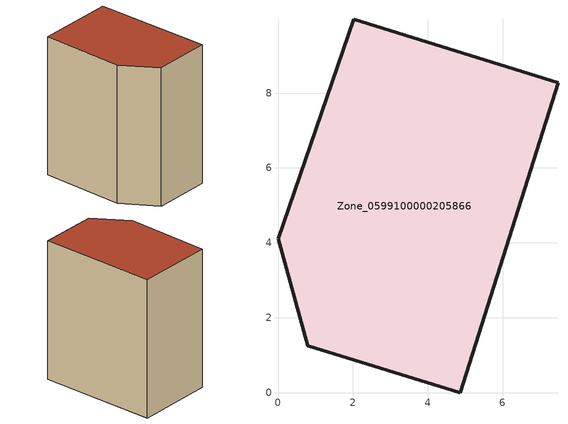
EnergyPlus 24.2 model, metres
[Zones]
Zone_0599100000205866
 floor ground (C_G): 7.48,8.28 4.87,0 0.8,1.26 0,4.11 2.02,9.97 z0
 wall outside (C_F): 4.87,0 7.48,8.28 2.02,9.97 0,4.11 0.8,1.26 4.87,0 z0:10.37
 roof outside (C_R): 7.48,8.28 2.02,9.97 0,4.11 0.8,1.26 4.87,0 z10.37
[BUILDING]
Pand.0599100000205866: North Axis=0; Terrain=City; Loads Convergence Tolerance Value=0.04; Temperature Convergence Tolerance Value=0.4; Solar Distribution=FullExterior; Maximum Number of Warmup Days=25; Minimum Number of Warmup Days=1
[Site:Location]
Rotterdam.The.Hague.AP_ZH_NLD Design_Conditions: Latitude=51.96; Longitude=4.45; Time Zone=1; Elevation=-4.5
[SITE:GROUNDTEMPERATURE:BUILDINGSURFACE]
18, 18, 18, 18, 18, 18, 18, 18, 18, 18, 18, 18
[MATERIAL] Thermal Absorptance=0.9; Solar Absorptance=0.7; Visible Absorptance=0.7
Name | Roughness | Thickness | Conductivity | Density | Specific Heat
G.TI.1946 | MediumSmooth | 0.15 | 1 | 540 | 1210
F.TI.1946 | Rough | 0.3 | 0.857143 | 1920 | 840
R.TI.1946 | MediumRough | 0.2 | 0.1 | 1500 | 1000
[CONSTRUCTION]
C_G: G.TI.1946
C_F: F.TI.1946
C_R: R.TI.1946
[ZONE]
Zone_0599100000205866: Type=1; Multiplier=1; Ceiling Height=Autocalculate; Volume=Autocalculate; Floor Area=autocalculate; Part of Total Floor Area=Yes
[ZONEINFILTRATION:DESIGNFLOWRATE]
Infil_Zone_0599100000205866: Zone or ZoneList or Space or SpaceList=Zone_0599100000205866; Schedule=AlwaysOn; Design Flow Rate Calculation Method=Flow/Area; Flow Rate per Floor Area=0.003; Constant Term Coefficient=1; Temperature Term Coefficient=0; Velocity Term Coefficient=0; Velocity Squared Term Coefficient=0
[HVACTEMPLATE:ZONE:IDEALLOADSAIRSYSTEM]
Zone_0599100000205866: Maximum Heating Supply Air Temperature=50; Minimum Cooling Supply Air Temperature=13; Maximum Heating Supply Air Humidity Ratio=0.0156; Minimum Cooling Supply Air Humidity Ratio=0.0077; Heating Limit=NoLimit; Cooling Limit=NoLimit; Dehumidification Control Type=ConstantSensibleHeatRatio; Cooling Sensible Heat Ratio=0.7; Dehumidification Setpoint=60; Humidification Control Type=None; Humidification Setpoint=30; Outdoor Air Method=None; Outdoor Air Flow Rate per Person=0.00944; Outdoor Air Flow Rate per Zone Floor Area=0; Outdoor Air Flow Rate per Zone=0; Demand Controlled Ventilation Type=None; Outdoor Air Economizer Type=NoEconomizer; Heat Recovery Type=None; Sensible Heat Recovery Effectiveness=0.7; Latent Heat Recovery Effectiveness=0.65
[ZONECONTROL:THERMOSTAT]
ThermostatControl_Zone_0599100000205866: Zone or ZoneList=Zone_0599100000205866; Control Type Schedule=DualSetpointControlType; Control 1=Thermostat_Zone_0599100000205866; Temperature Difference Between Cutout And Setpoint=0
[THERMOSTATSETPOINT:DUALSETPOINT]
Thermostat_Zone_0599100000205866: Heating Setpoint Temperature Schedule=HeatingSetpoint_Zone_0599100000205866; Cooling Setpoint Temperature Schedule=CoolingSetpoint_Zone_0599100000205866
[SCHEDULE:COMPACT]
HeatingSetpoint_Zone_0599100000205866: Through: 12/31, For: AllDays, Until: 24:00, 21
CoolingSetpoint_Zone_0599100000205866: Through: 12/31, For: AllDays, Until: 24:00, 24
DualSetpointControlType: Through: 12/31, For: AllDays, Until: 24:00, 4
AlwaysOn: Through: 12/31, For: AllDays, Until: 24:00, 1
